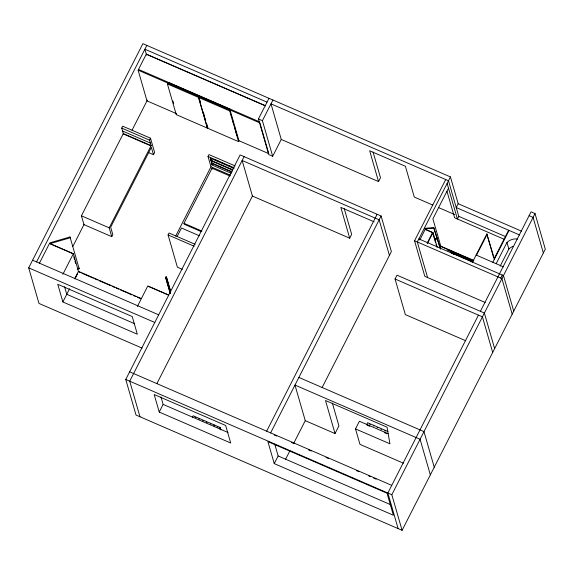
<?xml version="1.0" encoding="UTF-8"?>
<svg xmlns="http://www.w3.org/2000/svg" width="574" height="574" viewBox="0 0 574 574"><rect width="100%" height="100%" fill="white"/><g stroke="black" fill="none" stroke-linecap="round" stroke-linejoin="round"><path stroke-width="0.86" d="M142.13 348.124L38.967 303.431L28.7 267.85L142.876 43.681L450.446 176.928L458.174 203.705L456.222 207.53L519.671 235.017M36.571 261.923L146.844 45.403M39.448 263.157L49.529 243.369L73.357 253.694L78.581 271.789L80.216 272.499M176.541 113.681L146.987 100.88L138.126 70.171L146.305 54.107L265.145 105.587M153.495 154.715L151.357 147.303L110.674 227.175L112.813 234.594L111.758 236.653L83.962 224.613L81.422 215.81L123.31 133.563L121.731 128.088L122.707 126.18L150.503 138.219L154.621 152.497L153.495 154.715L148.587 152.591M72.805 246.519L84.163 224.212M132.042 130.212L147.375 100.113M62.875 274.272L73.357 253.694M207.738 127.335L207.35 128.102L176.268 114.635L167.4 83.933L167.795 83.165L198.877 96.633L199.365 98.341M62.867 301.953L57.766 284.295L132.228 316.554L137.322 334.204L62.867 301.953L69.583 288.758M74.821 278.469L78.451 271.344L141.455 298.645M74.95 278.914L77.368 274.164M111.758 236.653L109.218 227.849L151.106 145.609L149.527 140.135L150.503 138.219M176.268 114.635L176.656 113.874M207.35 128.102L198.482 97.393L198.877 96.633M198.661 97.472L199.049 96.705L230.117 110.165L238.985 140.874L238.59 141.635L207.523 128.181L198.661 97.472L229.729 110.933L238.59 141.635M207.523 128.181L207.917 127.414M229.944 109.017L229.557 109.785L259.922 122.936L268.783 153.645L238.418 140.487M229.729 110.933L230.117 110.165M182.302 269.335L177.395 267.204L168.074 234.931L169.05 233.015L195.217 244.352M175.666 236.115L210.981 166.776L208.018 156.508L208.993 154.593L235.153 165.929M232.951 169.839L210.873 160.275L211.526 158.998M137.337 306.53L147.812 285.952L168.641 294.971M232.226 171.834L211.541 162.873L212.516 160.957M231.401 173.37L211.856 164.91L212.832 162.994M177.165 236.431L181.456 228.014L199.393 235.785M201.388 231.666L184.232 224.24L183.967 223.315L212.028 168.225L229.995 176.01M480.402 311.309L531.058 211.849L535.033 213.571L545.3 249.152L402.094 530.319L136.024 415.052L125.756 379.471L240.126 154.923L381.1 215.996L391.375 251.577L322.122 387.536M447.132 183.429L457.399 219.01L458.762 216.333L448.495 180.753L270.985 103.851L281.253 139.432L272.679 156.264L268.711 154.542L258.436 118.962L268.962 98.305M244.094 156.645L129.724 381.193L139.991 416.774M272.679 156.264L262.411 120.683L272.93 100.027M156.867 383.647L252.417 196.05L242.149 160.469L379.156 219.82L389.423 255.401M159.235 412.053L154.169 394.51L225.654 425.478L230.712 443.02L159.235 412.053L163.131 404.397L160.957 396.885M192.426 417.241L193.165 415.784L195.347 416.731L195.11 417.19L195.87 417.52L196.1 417.061L199.042 418.331L198.826 418.755L199.58 419.077L199.795 418.661L202.852 419.981L202.557 420.555L203.311 420.886L203.605 420.311L206.69 421.646L206.418 422.184L207.178 422.514L207.451 421.976L210.522 423.303L210.285 423.763L211.045 424.093L211.275 423.634L214.202 424.904L214.676 426.547M214.202 424.904L213.829 425.628L214.59 425.958L214.963 425.226L217.446 426.303L217.194 426.805L217.948 427.128L218.206 426.633L220.208 427.501L220.925 429.969M219.469 428.957L220.208 427.501M252.417 196.05L349.709 238.196L351.661 234.371L344.249 208.692M281.253 139.432L378.546 181.578L380.497 177.753L373.086 152.081M266.659 431.174L377.132 214.274M270.627 432.896L381.1 215.996M274.243 463.613L267.893 441.6L387.027 493.217L393.377 515.222L274.243 463.613L278.139 455.957L274.716 444.111M285.364 459.709L289.827 450.942M293.479 443.767L305.253 420.656L294.986 385.075L420.075 439.268L430.342 474.849M465.83 340.798L405.33 314.588L395.056 279.007L397.007 275.183L484.37 313.031L494.644 348.612M485.174 302.484L424.81 276.338L414.543 240.757L445.718 179.547M450.446 176.928L417.32 241.963L427.594 277.536M419.802 239.968L425.255 229.256L432.997 232.613L437.201 247.164M448.509 188.2L432.889 218.859L440.796 246.246M427.149 243.154L432.602 232.441L435.58 242.752M427.544 243.326L432.997 232.613M305.253 420.656L335.037 433.557L338.933 425.908L332.332 403.027M403.422 463.182L359.97 444.362L355.507 428.893L359.403 421.244L388.096 433.671M366.535 424.896L367.647 422.722L369.821 423.662L369.591 424.121L370.345 424.451L370.582 423.992L373.516 425.262L373.301 425.686L374.061 426.008L374.277 425.592L377.326 426.913L377.032 427.486L377.792 427.817L378.087 427.243L381.172 428.577L380.899 429.115L381.653 429.445L381.925 428.907L384.996 430.235L384.767 430.694L385.52 431.024L385.757 430.565L387.952 431.512M472.215 262.677L486.831 233.984L494.429 259.104L494.035 258.931L508.643 230.239M476.513 255.2L487.226 234.156M492.808 262.289L509.045 230.411M496.237 263.531L506.971 242.458A12.269 11.523 -16.1 0 1 517.748 238.992M500.119 266.185L508.865 249.016A12.269 11.523 -16.1 0 1 513.056 246.332M478.451 315.133L387.852 493.016L398.119 528.597M500.715 278.089L502.279 275.025M402.094 530.319L391.827 494.738L535.033 213.571M50.125 243.627L70.236 237.772L70.006 236.969L49.888 242.824L50.189 243.85L72.015 253.306M77.497 269.22L79.169 268.732L70.006 236.969M170.256 293.465L165.542 277.127L166.395 276.876L170.65 291.47M424.724 228.316L433.707 227.584L440.48 248.944L433.707 227.584M424.939 228.883L433.736 228.165M434.554 239.021L437.187 238.806L437.187 238.296M434.575 239.093L437.216 238.877L437.158 238.217M472.624 261.773L450.626 252.287L454.249 254.626M267.01 102.129L144.899 49.228L146.607 55.161M529.113 215.681L533.081 217.395L543.348 252.976M146.793 54.473L265.54 105.91M458.174 203.705L521.515 231.143M258.436 118.962L262.411 120.683M138.513 69.411L259.807 121.953M168.483 82.548L229.901 109.153M138.126 70.171L168.498 83.33L168.885 82.57L169.38 84.27M167.4 83.933L198.482 97.393M432.889 205.119L414.284 197.061L405.395 166.252L369.656 150.768L378.546 181.578M438.55 207.573L454.723 214.583M458.762 216.333L505.651 236.646M504.288 239.322L454.622 217.804L446.967 191.271M425.872 229.715L432.667 232.657M476.119 255.028L503.506 266.888M439.454 245.572L473.873 260.481M439.218 245.808L473.636 260.718M447.168 249.991L473.234 261.285M418.884 238.899L503.47 275.542L513.737 311.122M374.119 221.815L340.82 207.386L349.709 238.196M414.543 240.757L501.906 278.605L512.18 314.186M208.018 156.508L234.185 167.845M215.121 159.78L218.385 161.194M220.839 162.263L222.475 162.966M228.201 165.448L230.655 166.51M233.977 168.447L210.271 158.18L210.873 160.275M232.398 170.019L210.916 160.713L211.541 162.873M231.731 172.071L211.383 163.253L211.856 164.91M121.731 128.088L149.527 140.135M210.981 166.776L230.605 175.278M122.578 131.023L150.374 143.07M123.31 133.563L151.106 145.609M123.152 133.871L150.955 145.911M395.056 279.007L482.425 316.855L492.693 352.436M183.967 223.315L201.94 231.1M168.074 234.931L194.242 246.26M81.422 215.81L109.218 227.849M148.472 286.426L168.684 295.18M81.852 273.202L93.304 278.168M94.947 278.878L97.401 279.94M99.037 280.65L110.488 285.615M112.124 286.318L114.585 287.387M116.221 288.091L118.675 289.16M120.31 289.863L131.762 294.828M133.398 295.538L135.859 296.6M137.495 297.31L140.766 298.731M32.596 260.201L158.682 314.825M298.882 377.427L423.971 431.619L434.238 467.2M28.7 267.85L154.786 322.473M134.675 323.722L66.763 294.297L64.575 286.735M367.353 425.255L369.814 426.317M384.566 432.71L387.019 433.779M355.507 428.893L389.94 443.81L387.048 427.171L325.494 400.509L335.037 433.557M129.652 371.823L391.748 485.367M274.25 435.02L276.718 436.089M291.506 442.497L293.967 443.566M308.762 449.973L311.223 451.035M326.01 457.442L328.479 458.511M356.411 470.615L358.879 471.685M368.738 475.954L370.381 476.664M373.667 478.092L376.135 479.154M125.756 379.471L391.827 494.738M163.131 404.397L228.036 432.516M278.139 455.957L390.7 504.725M165.542 277.127L170.299 293.436M78.939 267.929L79.169 268.732M506.971 242.458L508.865 249.016M486.831 233.984L493.532 257.209M436.061 244.438L436.792 246.956M231.035 114.9L231.774 117.462M232.262 119.162L233.496 123.432M234.479 126.84L235.218 129.401M235.713 131.109L236.94 135.371M199.049 96.705L199.544 98.412M199.86 100.041L200.599 102.603M203.304 111.987L204.538 116.249M205.026 117.957L205.765 120.511M206.755 123.927L207.494 126.481M212.028 168.225L212.294 169.151M172.932 100.981L173.671 103.528M166.395 276.876L170.614 291.499M73.766 256.922L74.477 259.376M74.95 261.012L75.653 263.466"/></g></svg>
